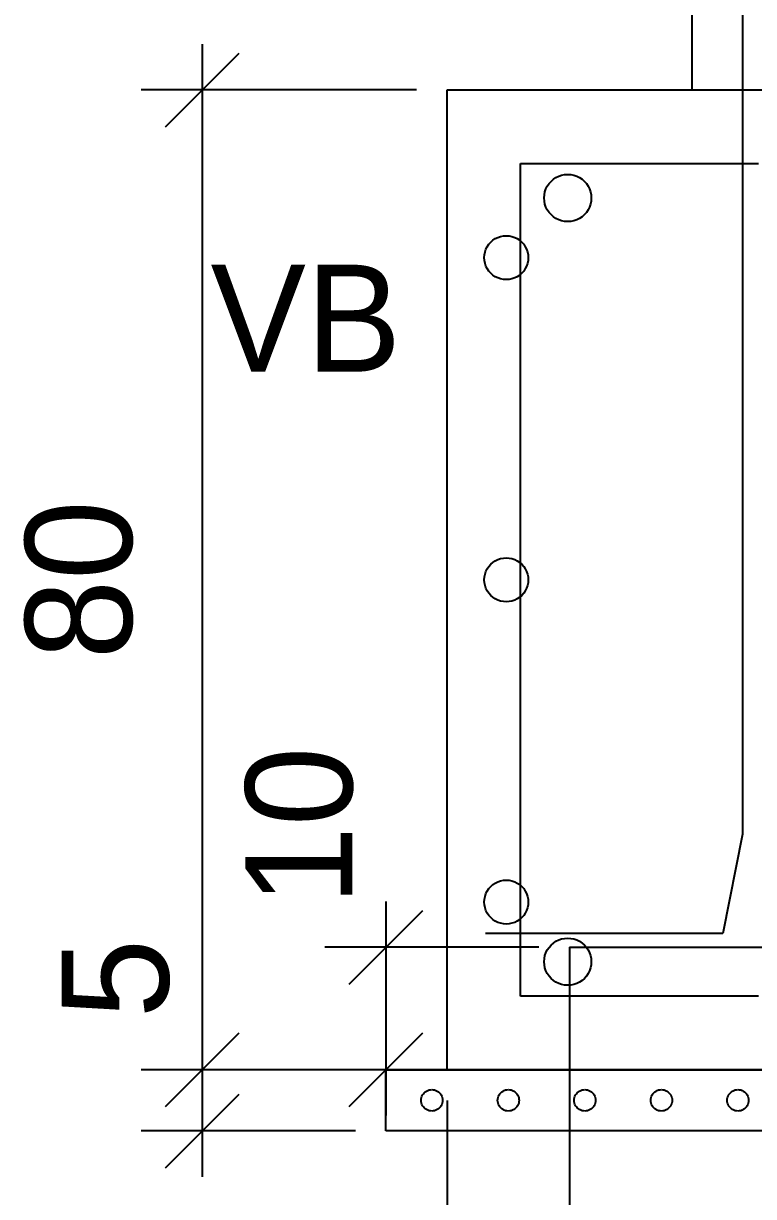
# Model space of a CAD drawing. Header units: millimetres. Extents: x 0 to 3648, y 0 to 594.
# Drawn here: x 332.8 to 356.65, y 259.51 to 297.83 of the extents above; entities that cross this region are included whole.
import ezdxf
from ezdxf.enums import TextEntityAlignment as Align

# ---------------------------------------------------------------- set-up
doc = ezdxf.new("R2010")
doc.units = ezdxf.units.MM
for name, color, linetype in [('ARMADURAS', 1, 'CONTINUOUS'), ('COTAS', 4, 'CONTINUOUS'), ('EIXOS', 6, 'CONTINUOUS'), ('ESTRIBOS', 30, 'CONTINUOUS'), ('FORMAS', 7, 'CONTINUOUS'), ('TEXTOS', 2, 'CONTINUOUS')]:
    doc.layers.add(name, color=color, linetype=linetype)

msp = doc.modelspace()

# ---------------------------------------------------------------- linework, layer by layer
at = {"layer": 'ARMADURAS'}
for p, q in [((354.64139, 295.65571), (354.64139, 299.5291)), ((356.29141, 298.50033), (356.29141, 294.62099)), ((356.29141, 294.62099), (356.29141, 290.74166)), ((356.29141, 290.74166), (356.29141, 286.86233)), ((356.29141, 286.86233), (356.29141, 282.983)), ((356.29141, 282.983), (356.29141, 279.10367)), ((356.29141, 279.10367), (356.29141, 275.22433)), ((356.29141, 275.22433), (356.29141, 271.345)), ((356.29141, 271.345), (355.65007, 268.10698)), ((351.77074, 268.10698), (347.89141, 268.10698)), ((355.65007, 268.10698), (351.77074, 268.10698))]:
    msp.add_line(p, q, dxfattribs=at)
at = {"layer": 'COTAS'}
for p, q in [((338.64139, 297.15567), (338.64139, 262.15567)), ((337.44141, 294.4557), (339.8414, 296.85569)), ((345.6414, 295.65571), (336.64141, 295.65571)), ((344.64139, 269.15569), (344.64139, 262.15567)), ((343.44138, 266.45568), (345.84141, 268.85571)), ((349.64139, 267.65569), (342.64138, 267.65569)), ((338.64139, 265.15569), (338.64139, 260.15569)), ((337.44141, 262.45572), (339.8414, 264.85568)), ((337.44141, 262.45572), (339.8414, 264.85568)), ((343.44138, 262.45572), (345.84141, 264.85568)), ((345.6414, 263.6557), (336.64141, 263.6557)), ((343.64139, 263.6557), (336.64141, 263.6557)), ((349.64139, 263.6557), (342.64138, 263.6557)), ((337.44141, 260.4557), (339.8414, 262.8557)), ((346.64141, 262.65569), (346.64141, 233.6557)), ((343.64139, 261.65569), (336.64141, 261.65569))]:
    msp.add_line(p, q, dxfattribs=at)
at = {"layer": 'EIXOS'}
for q in [(350.6414, 261.65569), (374.64139, 267.65569)]:
    msp.add_line((350.6414, 267.65569), q, dxfattribs=at)
at = {"layer": 'ESTRIBOS'}
for p, q in [((349.0414, 293.25568), (352.92712, 293.25568)), ((349.0414, 289.36997), (349.0414, 293.25568)), ((352.92712, 293.25568), (356.81284, 293.25568)), ((350.03593, 292.67144), (350.11158, 292.73776)), ((350.11158, 292.73776), (350.19525, 292.79366)), ((350.19525, 292.79366), (350.28549, 292.83817)), ((350.28549, 292.83817), (350.38077, 292.87051)), ((350.38077, 292.87051), (350.47945, 292.89016)), ((350.47945, 292.89016), (350.57987, 292.89673)), ((350.57987, 292.89673), (350.68028, 292.89016)), ((350.68028, 292.89016), (350.77893, 292.87051)), ((350.77893, 292.87051), (350.87424, 292.83817)), ((350.87424, 292.83817), (350.96448, 292.79366)), ((350.96448, 292.79366), (351.04815, 292.73776)), ((351.04815, 292.73776), (351.1238, 292.67144)), ((349.83683, 292.32657), (349.86917, 292.42185)), ((349.86917, 292.42185), (349.91367, 292.51212)), ((349.91367, 292.51212), (349.96958, 292.59575)), ((349.96958, 292.59575), (350.03593, 292.67144)), ((351.1238, 292.67144), (351.19012, 292.59575)), ((351.19012, 292.59575), (351.24602, 292.51212)), ((351.24602, 292.51212), (351.29053, 292.42185)), ((351.29053, 292.42185), (351.32287, 292.32657)), ((349.81063, 292.1275), (349.81721, 292.22791)), ((349.81721, 292.02709), (349.81063, 292.1275)), ((349.81721, 292.22791), (349.83683, 292.32657)), ((349.83683, 291.9284), (349.81721, 292.02709)), ((351.32287, 292.32657), (351.34249, 292.22791)), ((351.34249, 292.02709), (351.32287, 291.9284)), ((351.34249, 292.22791), (351.3491, 292.1275)), ((351.3491, 292.1275), (351.34249, 292.02709)), ((349.86917, 291.83313), (349.83683, 291.9284)), ((349.91367, 291.74289), (349.86917, 291.83313)), ((349.96958, 291.65919), (349.91367, 291.74289)), ((350.03593, 291.58357), (349.96958, 291.65919)), ((350.11158, 291.51722), (350.03593, 291.58357)), ((351.1238, 291.58357), (351.04815, 291.51722)), ((351.19012, 291.65919), (351.1238, 291.58357)), ((351.24602, 291.74289), (351.19012, 291.65919)), ((351.29053, 291.83313), (351.24602, 291.74289)), ((351.32287, 291.9284), (351.29053, 291.83313)), ((350.19525, 291.46131), (350.11158, 291.51722)), ((350.28549, 291.4168), (350.19525, 291.46131)), ((350.38077, 291.38447), (350.28549, 291.4168)), ((350.47945, 291.36485), (350.38077, 291.38447)), ((350.57987, 291.35827), (350.47945, 291.36485)), ((350.68028, 291.36485), (350.57987, 291.35827)), ((350.77893, 291.38447), (350.68028, 291.36485)), ((350.87424, 291.4168), (350.77893, 291.38447)), ((350.96448, 291.46131), (350.87424, 291.4168)), ((351.04815, 291.51722), (350.96448, 291.46131)), ((349.0414, 285.48428), (349.0414, 289.36997)), ((349.0414, 281.59856), (349.0414, 285.48428)), ((349.0414, 277.71285), (349.0414, 281.59856)), ((349.0414, 273.82713), (349.0414, 277.71285)), ((349.0414, 269.94141), (349.0414, 273.82713)), ((349.0414, 266.0557), (349.0414, 269.94141)), ((350.11158, 267.7942), (350.19525, 267.8501)), ((350.19525, 267.8501), (350.28549, 267.89458)), ((350.28549, 267.89458), (350.38077, 267.92691)), ((350.38077, 267.92691), (350.47945, 267.94656)), ((350.47945, 267.94656), (350.57987, 267.95314)), ((350.57987, 267.95314), (350.68028, 267.94656)), ((350.68028, 267.94656), (350.77893, 267.92691)), ((350.77893, 267.92691), (350.87424, 267.89458)), ((350.87424, 267.89458), (350.96448, 267.8501)), ((350.96448, 267.8501), (351.04815, 267.7942)), ((349.83683, 267.38298), (349.86917, 267.47825)), ((349.86917, 267.47825), (349.91367, 267.56852)), ((349.91367, 267.56852), (349.96958, 267.65219)), ((349.96958, 267.65219), (350.03593, 267.72784)), ((350.03593, 267.72784), (350.11158, 267.7942)), ((351.04815, 267.7942), (351.1238, 267.72784)), ((351.1238, 267.72784), (351.19012, 267.65219)), ((351.19012, 267.65219), (351.24602, 267.56852)), ((351.24602, 267.56852), (351.29053, 267.47825)), ((351.29053, 267.47825), (351.32287, 267.38298)), ((349.81063, 267.18391), (349.81721, 267.28432)), ((349.81721, 267.0835), (349.81063, 267.18391)), ((349.81721, 267.28432), (349.83683, 267.38298)), ((349.83683, 266.98481), (349.81721, 267.0835)), ((351.32287, 267.38298), (351.34249, 267.28432)), ((351.34249, 267.0835), (351.32287, 266.98481)), ((351.34249, 267.28432), (351.3491, 267.18391)), ((351.3491, 267.18391), (351.34249, 267.0835)), ((349.86917, 266.88953), (349.83683, 266.98481)), ((349.91367, 266.79929), (349.86917, 266.88953)), ((349.96958, 266.71563), (349.91367, 266.79929)), ((350.03593, 266.63997), (349.96958, 266.71563)), ((351.19012, 266.71563), (351.1238, 266.63997)), ((351.24602, 266.79929), (351.19012, 266.71563)), ((351.29053, 266.88953), (351.24602, 266.79929)), ((351.32287, 266.98481), (351.29053, 266.88953)), ((350.11158, 266.57362), (350.03593, 266.63997)), ((350.19525, 266.51772), (350.11158, 266.57362)), ((350.28549, 266.47321), (350.19525, 266.51772)), ((350.38077, 266.44087), (350.28549, 266.47321)), ((350.47945, 266.42125), (350.38077, 266.44087)), ((350.57987, 266.41468), (350.47945, 266.42125)), ((350.68028, 266.42125), (350.57987, 266.41468)), ((350.77893, 266.44087), (350.68028, 266.42125)), ((350.87424, 266.47321), (350.77893, 266.44087)), ((350.96448, 266.51772), (350.87424, 266.47321)), ((351.04815, 266.57362), (350.96448, 266.51772)), ((351.1238, 266.63997), (351.04815, 266.57362)), ((352.92712, 266.0557), (349.0414, 266.0557)), ((356.81281, 266.0557), (352.92712, 266.0557))]:
    msp.add_line(p, q, dxfattribs=at)
at = {"layer": 'FORMAS'}
for p, q in [((348.21474, 290.80054), (348.29897, 290.84207)), ((348.29897, 290.84207), (348.38789, 290.87225)), ((348.38789, 290.87225), (348.48001, 290.89059)), ((348.48001, 290.89059), (348.57372, 290.89672)), ((348.57372, 290.89672), (348.6674, 290.89059)), ((348.6674, 290.89059), (348.75952, 290.87225)), ((348.75952, 290.87225), (348.84844, 290.84207)), ((348.84844, 290.84207), (348.93267, 290.80054)), ((347.8802, 290.36459), (347.91041, 290.45351)), ((347.91041, 290.45351), (347.95194, 290.53774)), ((347.95194, 290.53774), (348.00412, 290.61584)), ((348.00412, 290.61584), (348.06603, 290.68645)), ((348.06603, 290.68645), (348.13664, 290.74836)), ((348.13664, 290.74836), (348.21474, 290.80054)), ((348.93267, 290.80054), (349.01076, 290.74836)), ((349.01076, 290.74836), (349.08137, 290.68645)), ((349.08137, 290.68645), (349.14329, 290.61584)), ((349.14329, 290.61584), (349.19546, 290.53774)), ((349.19546, 290.53774), (349.237, 290.45351)), ((349.237, 290.45351), (349.2672, 290.36459)), ((347.85576, 290.17876), (347.86189, 290.27247)), ((347.86189, 290.08505), (347.85576, 290.17876)), ((347.86189, 290.27247), (347.8802, 290.36459)), ((347.8802, 289.99296), (347.86189, 290.08505)), ((349.2672, 290.36459), (349.28551, 290.27247)), ((349.28551, 290.08505), (349.2672, 289.99296)), ((349.28551, 290.27247), (349.29165, 290.17876)), ((349.29165, 290.17876), (349.28551, 290.08505)), ((347.91041, 289.90401), (347.8802, 289.99296)), ((347.95194, 289.81981), (347.91041, 289.90401)), ((348.00412, 289.74172), (347.95194, 289.81981)), ((348.06603, 289.67111), (348.00412, 289.74172)), ((348.13664, 289.60919), (348.06603, 289.67111)), ((349.08137, 289.67111), (349.01076, 289.60919)), ((349.14329, 289.74172), (349.08137, 289.67111)), ((349.19546, 289.81981), (349.14329, 289.74172)), ((349.237, 289.90401), (349.19546, 289.81981)), ((349.2672, 289.99296), (349.237, 289.90401)), ((348.21474, 289.55702), (348.13664, 289.60919)), ((348.29897, 289.51548), (348.21474, 289.55702)), ((348.38789, 289.48528), (348.29897, 289.51548)), ((348.48001, 289.46697), (348.38789, 289.48528)), ((348.57372, 289.46083), (348.48001, 289.46697)), ((348.6674, 289.46697), (348.57372, 289.46083)), ((348.75952, 289.48528), (348.6674, 289.46697)), ((348.84844, 289.51548), (348.75952, 289.48528)), ((348.93267, 289.55702), (348.84844, 289.51548)), ((349.01076, 289.60919), (348.93267, 289.55702)), ((347.95194, 280.01469), (348.00412, 280.09275)), ((348.00412, 280.09275), (348.06603, 280.16336)), ((348.06603, 280.16336), (348.13664, 280.22527)), ((348.13664, 280.22527), (348.21474, 280.27748)), ((348.21474, 280.27748), (348.29897, 280.31899)), ((348.29897, 280.31899), (348.38789, 280.34916)), ((348.38789, 280.34916), (348.48001, 280.3675)), ((348.48001, 280.3675), (348.57372, 280.37364)), ((348.57372, 280.37364), (348.6674, 280.3675)), ((348.6674, 280.3675), (348.75952, 280.34916)), ((348.75952, 280.34916), (348.84844, 280.31899)), ((348.84844, 280.31899), (348.93267, 280.27748)), ((348.93267, 280.27748), (349.01076, 280.22527)), ((349.01076, 280.22527), (349.08137, 280.16336)), ((349.08137, 280.16336), (349.14329, 280.09275)), ((349.14329, 280.09275), (349.19546, 280.01469)), ((347.85576, 279.65567), (347.86189, 279.74939)), ((347.86189, 279.74939), (347.8802, 279.84153)), ((347.8802, 279.84153), (347.91041, 279.93043)), ((347.91041, 279.93043), (347.95194, 280.01469)), ((349.19546, 280.01469), (349.237, 279.93043)), ((349.237, 279.93043), (349.2672, 279.84153)), ((349.2672, 279.84153), (349.28551, 279.74939)), ((349.28551, 279.74939), (349.29165, 279.65567)), ((347.86189, 279.56199), (347.85576, 279.65567)), ((347.8802, 279.46988), (347.86189, 279.56199)), ((347.91041, 279.38095), (347.8802, 279.46988)), ((347.95194, 279.29672), (347.91041, 279.38095)), ((349.237, 279.38095), (349.19546, 279.29672)), ((349.2672, 279.46988), (349.237, 279.38095)), ((349.28551, 279.56199), (349.2672, 279.46988)), ((349.29165, 279.65567), (349.28551, 279.56199)), ((348.00412, 279.21863), (347.95194, 279.29672)), ((348.06603, 279.14805), (348.00412, 279.21863)), ((348.13664, 279.08611), (348.06603, 279.14805)), ((348.21474, 279.03393), (348.13664, 279.08611)), ((348.29897, 278.99239), (348.21474, 279.03393)), ((348.38789, 278.96219), (348.29897, 278.99239)), ((348.48001, 278.94391), (348.38789, 278.96219)), ((348.57372, 278.93774), (348.48001, 278.94391)), ((348.6674, 278.94391), (348.57372, 278.93774)), ((348.75952, 278.96219), (348.6674, 278.94391)), ((348.84844, 278.99239), (348.75952, 278.96219)), ((348.93267, 279.03393), (348.84844, 278.99239)), ((349.01076, 279.08611), (348.93267, 279.03393)), ((349.08137, 279.14805), (349.01076, 279.08611)), ((349.14329, 279.21863), (349.08137, 279.14805)), ((349.19546, 279.29672), (349.14329, 279.21863)), ((348.13664, 269.70219), (348.21474, 269.75439)), ((348.21474, 269.75439), (348.29897, 269.7959)), ((348.29897, 269.7959), (348.38789, 269.8261)), ((348.38789, 269.8261), (348.48001, 269.84441)), ((348.48001, 269.84441), (348.57372, 269.85055)), ((348.57372, 269.85055), (348.6674, 269.84441)), ((348.6674, 269.84441), (348.75952, 269.8261)), ((348.75952, 269.8261), (348.84844, 269.7959)), ((348.84844, 269.7959), (348.93267, 269.75439)), ((348.93267, 269.75439), (349.01076, 269.70219)), ((347.8802, 269.31845), (347.91041, 269.40737)), ((347.91041, 269.40737), (347.95194, 269.4916)), ((347.95194, 269.4916), (348.00412, 269.56966)), ((348.00412, 269.56966), (348.06603, 269.64027)), ((348.06603, 269.64027), (348.13664, 269.70219)), ((349.01076, 269.70219), (349.08137, 269.64027)), ((349.08137, 269.64027), (349.14329, 269.56966)), ((349.14329, 269.56966), (349.19546, 269.4916)), ((349.19546, 269.4916), (349.237, 269.40737)), ((349.237, 269.40737), (349.2672, 269.31845)), ((347.85576, 269.13262), (347.86189, 269.22633)), ((347.86189, 269.03891), (347.85576, 269.13262)), ((347.86189, 269.22633), (347.8802, 269.31845)), ((347.8802, 268.94679), (347.86189, 269.03891)), ((349.2672, 269.31845), (349.28551, 269.22633)), ((349.28551, 269.03891), (349.2672, 268.94679)), ((349.28551, 269.22633), (349.29165, 269.13262)), ((349.29165, 269.13262), (349.28551, 269.03891)), ((347.91041, 268.85787), (347.8802, 268.94679)), ((347.95194, 268.77364), (347.91041, 268.85787)), ((348.00412, 268.69558), (347.95194, 268.77364)), ((348.06603, 268.62496), (348.00412, 268.69558)), ((348.13664, 268.56305), (348.06603, 268.62496)), ((349.08137, 268.62496), (349.01076, 268.56305)), ((349.14329, 268.69558), (349.08137, 268.62496)), ((349.19546, 268.77364), (349.14329, 268.69558)), ((349.237, 268.85787), (349.19546, 268.77364)), ((349.2672, 268.94679), (349.237, 268.85787)), ((348.21474, 268.51084), (348.13664, 268.56305)), ((348.29897, 268.46934), (348.21474, 268.51084)), ((348.38789, 268.43913), (348.29897, 268.46934)), ((348.48001, 268.42082), (348.38789, 268.43913)), ((348.57372, 268.41469), (348.48001, 268.42082)), ((348.6674, 268.42082), (348.57372, 268.41469)), ((348.75952, 268.43913), (348.6674, 268.42082)), ((348.84844, 268.46934), (348.75952, 268.43913)), ((348.93267, 268.51084), (348.84844, 268.46934)), ((349.01076, 268.56305), (348.93267, 268.51084)), ((344.64139, 263.6557), (380.6414, 263.6557)), ((344.64139, 261.65569), (344.64139, 263.6557)), ((345.83828, 262.83069), (345.86373, 262.86875)), ((345.86373, 262.86875), (345.8939, 262.90318)), ((345.8939, 262.90318), (345.92833, 262.93336)), ((345.92833, 262.93336), (345.96639, 262.9588)), ((345.96639, 262.9588), (346.00746, 262.97905)), ((346.00746, 262.97905), (346.05081, 262.99377)), ((346.05081, 262.99377), (346.09572, 263.00272)), ((346.09572, 263.00272), (346.14139, 263.00569)), ((346.14139, 263.00569), (346.18709, 263.00272)), ((346.18709, 263.00272), (346.23197, 262.99377)), ((346.23197, 262.99377), (346.27532, 262.97905)), ((346.27532, 262.97905), (346.31639, 262.9588)), ((346.31639, 262.9588), (346.35445, 262.93336)), ((346.35445, 262.93336), (346.38888, 262.90318)), ((346.38888, 262.90318), (346.41908, 262.86875)), ((346.41908, 262.86875), (346.4445, 262.83069)), ((348.33828, 262.83069), (348.36373, 262.86875)), ((348.36373, 262.86875), (348.3939, 262.90318)), ((348.3939, 262.90318), (348.42833, 262.93336)), ((348.42833, 262.93336), (348.46639, 262.9588)), ((348.46639, 262.9588), (348.50746, 262.97905)), ((348.50746, 262.97905), (348.55081, 262.99377)), ((348.55081, 262.99377), (348.59572, 263.00272)), ((348.59572, 263.00272), (348.64139, 263.00569)), ((348.64139, 263.00569), (348.68709, 263.00272)), ((348.68709, 263.00272), (348.73197, 262.99377)), ((348.73197, 262.99377), (348.77532, 262.97905)), ((348.77532, 262.97905), (348.81639, 262.9588)), ((348.81639, 262.9588), (348.85445, 262.93336)), ((348.85445, 262.93336), (348.88888, 262.90318)), ((348.88888, 262.90318), (348.91908, 262.86875)), ((348.91908, 262.86875), (348.9445, 262.83069)), ((350.83828, 262.83069), (350.86373, 262.86875)), ((350.86373, 262.86875), (350.8939, 262.90318)), ((350.8939, 262.90318), (350.92833, 262.93336)), ((350.92833, 262.93336), (350.96639, 262.9588)), ((350.96639, 262.9588), (351.00746, 262.97905)), ((351.00746, 262.97905), (351.05081, 262.99377)), ((351.05081, 262.99377), (351.09572, 263.00272)), ((351.09572, 263.00272), (351.14139, 263.00569)), ((351.14139, 263.00569), (351.18709, 263.00272)), ((351.18709, 263.00272), (351.23197, 262.99377)), ((351.23197, 262.99377), (351.27532, 262.97905)), ((351.27532, 262.97905), (351.31639, 262.9588)), ((351.31639, 262.9588), (351.35445, 262.93336)), ((351.35445, 262.93336), (351.38888, 262.90318)), ((351.38888, 262.90318), (351.41908, 262.86875)), ((351.41908, 262.86875), (351.4445, 262.83069)), ((353.33828, 262.83069), (353.36373, 262.86875)), ((353.36373, 262.86875), (353.3939, 262.90318)), ((353.3939, 262.90318), (353.42833, 262.93336)), ((353.42833, 262.93336), (353.46639, 262.9588)), ((353.46639, 262.9588), (353.50746, 262.97905)), ((353.50746, 262.97905), (353.55081, 262.99377)), ((353.55081, 262.99377), (353.59572, 263.00272)), ((353.59572, 263.00272), (353.64139, 263.00569)), ((353.64139, 263.00569), (353.68709, 263.00272)), ((353.68709, 263.00272), (353.73197, 262.99377)), ((353.73197, 262.99377), (353.77532, 262.97905)), ((353.77532, 262.97905), (353.81639, 262.9588)), ((353.81639, 262.9588), (353.85445, 262.93336)), ((353.85445, 262.93336), (353.88888, 262.90318)), ((353.88888, 262.90318), (353.91908, 262.86875)), ((353.91908, 262.86875), (353.9445, 262.83069)), ((355.83828, 262.83069), (355.86373, 262.86875)), ((355.86373, 262.86875), (355.8939, 262.90318)), ((355.8939, 262.90318), (355.92833, 262.93336)), ((355.92833, 262.93336), (355.96639, 262.9588)), ((355.96639, 262.9588), (356.00746, 262.97905)), ((356.00746, 262.97905), (356.05081, 262.99377)), ((356.05081, 262.99377), (356.09572, 263.00272)), ((356.09572, 263.00272), (356.14139, 263.00569)), ((356.14139, 263.00569), (356.18709, 263.00272)), ((356.18709, 263.00272), (356.23197, 262.99377)), ((356.23197, 262.99377), (356.27532, 262.97905)), ((356.27532, 262.97905), (356.31639, 262.9588)), ((356.31639, 262.9588), (356.35445, 262.93336)), ((356.35445, 262.93336), (356.38888, 262.90318)), ((356.38888, 262.90318), (356.41908, 262.86875)), ((356.41908, 262.86875), (356.4445, 262.83069)), ((345.79139, 262.65569), (345.7944, 262.70136)), ((345.7944, 262.61003), (345.79139, 262.65569)), ((345.7944, 262.70136), (345.80332, 262.74631)), ((345.80332, 262.56511), (345.7944, 262.61003)), ((345.80332, 262.74631), (345.81803, 262.78963)), ((345.81803, 262.52176), (345.80332, 262.56511)), ((345.81803, 262.78963), (345.83828, 262.83069)), ((345.83828, 262.48069), (345.81803, 262.52176)), ((345.86373, 262.44263), (345.83828, 262.48069)), ((346.4445, 262.48069), (346.41908, 262.44263)), ((346.4445, 262.83069), (346.46475, 262.78963)), ((346.46475, 262.52176), (346.4445, 262.48069)), ((346.46475, 262.78963), (346.47946, 262.74631)), ((346.47946, 262.56511), (346.46475, 262.52176)), ((346.47946, 262.74631), (346.48841, 262.70136)), ((346.48841, 262.61003), (346.47946, 262.56511)), ((346.48841, 262.70136), (346.49139, 262.65569)), ((346.49139, 262.65569), (346.48841, 262.61003)), ((348.29139, 262.65569), (348.2944, 262.70136)), ((348.2944, 262.61003), (348.29139, 262.65569)), ((348.2944, 262.70136), (348.30332, 262.74631)), ((348.30332, 262.56511), (348.2944, 262.61003)), ((348.30332, 262.74631), (348.31803, 262.78963)), ((348.31803, 262.52176), (348.30332, 262.56511)), ((348.31803, 262.78963), (348.33828, 262.83069)), ((348.33828, 262.48069), (348.31803, 262.52176)), ((348.36373, 262.44263), (348.33828, 262.48069)), ((348.9445, 262.48069), (348.91908, 262.44263)), ((348.9445, 262.83069), (348.96475, 262.78963)), ((348.96475, 262.52176), (348.9445, 262.48069)), ((348.96475, 262.78963), (348.97946, 262.74631)), ((348.97946, 262.56511), (348.96475, 262.52176)), ((348.97946, 262.74631), (348.98841, 262.70136)), ((348.98841, 262.61003), (348.97946, 262.56511)), ((348.98841, 262.70136), (348.99139, 262.65569)), ((348.99139, 262.65569), (348.98841, 262.61003)), ((350.79139, 262.65569), (350.7944, 262.70136)), ((350.7944, 262.61003), (350.79139, 262.65569)), ((350.7944, 262.70136), (350.80332, 262.74631)), ((350.80332, 262.56511), (350.7944, 262.61003)), ((350.80332, 262.74631), (350.81803, 262.78963)), ((350.81803, 262.52176), (350.80332, 262.56511)), ((350.81803, 262.78963), (350.83828, 262.83069)), ((350.83828, 262.48069), (350.81803, 262.52176)), ((350.86373, 262.44263), (350.83828, 262.48069)), ((351.4445, 262.48069), (351.41908, 262.44263)), ((351.4445, 262.83069), (351.46475, 262.78963)), ((351.46475, 262.52176), (351.4445, 262.48069)), ((351.46475, 262.78963), (351.47946, 262.74631)), ((351.47946, 262.56511), (351.46475, 262.52176)), ((351.47946, 262.74631), (351.48841, 262.70136)), ((351.48841, 262.61003), (351.47946, 262.56511)), ((351.48841, 262.70136), (351.49139, 262.65569)), ((351.49139, 262.65569), (351.48841, 262.61003)), ((353.29139, 262.65569), (353.2944, 262.70136)), ((353.2944, 262.61003), (353.29139, 262.65569)), ((353.2944, 262.70136), (353.30332, 262.74631)), ((353.30332, 262.56511), (353.2944, 262.61003)), ((353.30332, 262.74631), (353.31803, 262.78963)), ((353.31803, 262.52176), (353.30332, 262.56511)), ((353.31803, 262.78963), (353.33828, 262.83069)), ((353.33828, 262.48069), (353.31803, 262.52176)), ((353.36373, 262.44263), (353.33828, 262.48069)), ((353.9445, 262.48069), (353.91908, 262.44263)), ((353.9445, 262.83069), (353.96475, 262.78963)), ((353.96475, 262.52176), (353.9445, 262.48069)), ((353.96475, 262.78963), (353.97946, 262.74631)), ((353.97946, 262.56511), (353.96475, 262.52176)), ((353.97946, 262.74631), (353.98841, 262.70136)), ((353.98841, 262.61003), (353.97946, 262.56511)), ((353.98841, 262.70136), (353.99139, 262.65569)), ((353.99139, 262.65569), (353.98841, 262.61003)), ((355.79139, 262.65569), (355.7944, 262.70136)), ((355.7944, 262.61003), (355.79139, 262.65569)), ((355.7944, 262.70136), (355.80332, 262.74631)), ((355.80332, 262.56511), (355.7944, 262.61003)), ((355.80332, 262.74631), (355.81803, 262.78963)), ((355.81803, 262.52176), (355.80332, 262.56511)), ((355.81803, 262.78963), (355.83828, 262.83069)), ((355.83828, 262.48069), (355.81803, 262.52176)), ((355.86373, 262.44263), (355.83828, 262.48069)), ((356.4445, 262.48069), (356.41908, 262.44263)), ((356.4445, 262.83069), (356.46475, 262.78963)), ((356.46475, 262.52176), (356.4445, 262.48069)), ((356.46475, 262.78963), (356.47946, 262.74631)), ((356.47946, 262.56511), (356.46475, 262.52176)), ((356.47946, 262.74631), (356.48841, 262.70136)), ((356.48841, 262.61003), (356.47946, 262.56511)), ((356.48841, 262.70136), (356.49139, 262.65569)), ((356.49139, 262.65569), (356.48841, 262.61003)), ((345.8939, 262.4082), (345.86373, 262.44263)), ((345.92833, 262.37803), (345.8939, 262.4082)), ((345.96639, 262.35258), (345.92833, 262.37803)), ((346.00746, 262.33233), (345.96639, 262.35258)), ((346.05081, 262.31762), (346.00746, 262.33233)), ((346.09572, 262.30867), (346.05081, 262.31762)), ((346.14139, 262.3057), (346.09572, 262.30867)), ((346.18709, 262.30867), (346.14139, 262.3057)), ((346.23197, 262.31762), (346.18709, 262.30867)), ((346.27532, 262.33233), (346.23197, 262.31762)), ((346.31639, 262.35258), (346.27532, 262.33233)), ((346.35445, 262.37803), (346.31639, 262.35258)), ((346.38888, 262.4082), (346.35445, 262.37803)), ((346.41908, 262.44263), (346.38888, 262.4082)), ((348.3939, 262.4082), (348.36373, 262.44263)), ((348.42833, 262.37803), (348.3939, 262.4082)), ((348.46639, 262.35258), (348.42833, 262.37803)), ((348.50746, 262.33233), (348.46639, 262.35258)), ((348.55081, 262.31762), (348.50746, 262.33233)), ((348.59572, 262.30867), (348.55081, 262.31762)), ((348.64139, 262.3057), (348.59572, 262.30867)), ((348.68709, 262.30867), (348.64139, 262.3057)), ((348.73197, 262.31762), (348.68709, 262.30867)), ((348.77532, 262.33233), (348.73197, 262.31762)), ((348.81639, 262.35258), (348.77532, 262.33233)), ((348.85445, 262.37803), (348.81639, 262.35258)), ((348.88888, 262.4082), (348.85445, 262.37803)), ((348.91908, 262.44263), (348.88888, 262.4082)), ((350.8939, 262.4082), (350.86373, 262.44263)), ((350.92833, 262.37803), (350.8939, 262.4082)), ((350.96639, 262.35258), (350.92833, 262.37803)), ((351.00746, 262.33233), (350.96639, 262.35258)), ((351.05081, 262.31762), (351.00746, 262.33233)), ((351.09572, 262.30867), (351.05081, 262.31762)), ((351.14139, 262.3057), (351.09572, 262.30867)), ((351.18709, 262.30867), (351.14139, 262.3057)), ((351.23197, 262.31762), (351.18709, 262.30867)), ((351.27532, 262.33233), (351.23197, 262.31762)), ((351.31639, 262.35258), (351.27532, 262.33233)), ((351.35445, 262.37803), (351.31639, 262.35258)), ((351.38888, 262.4082), (351.35445, 262.37803)), ((351.41908, 262.44263), (351.38888, 262.4082)), ((353.3939, 262.4082), (353.36373, 262.44263)), ((353.42833, 262.37803), (353.3939, 262.4082)), ((353.46639, 262.35258), (353.42833, 262.37803)), ((353.50746, 262.33233), (353.46639, 262.35258)), ((353.55081, 262.31762), (353.50746, 262.33233)), ((353.59572, 262.30867), (353.55081, 262.31762)), ((353.64139, 262.3057), (353.59572, 262.30867)), ((353.68709, 262.30867), (353.64139, 262.3057)), ((353.73197, 262.31762), (353.68709, 262.30867)), ((353.77532, 262.33233), (353.73197, 262.31762)), ((353.81639, 262.35258), (353.77532, 262.33233)), ((353.85445, 262.37803), (353.81639, 262.35258)), ((353.88888, 262.4082), (353.85445, 262.37803)), ((353.91908, 262.44263), (353.88888, 262.4082)), ((355.8939, 262.4082), (355.86373, 262.44263)), ((355.92833, 262.37803), (355.8939, 262.4082)), ((355.96639, 262.35258), (355.92833, 262.37803)), ((356.00746, 262.33233), (355.96639, 262.35258)), ((356.05081, 262.31762), (356.00746, 262.33233)), ((356.09572, 262.30867), (356.05081, 262.31762)), ((356.14139, 262.3057), (356.09572, 262.30867)), ((356.18709, 262.30867), (356.14139, 262.3057)), ((356.23197, 262.31762), (356.18709, 262.30867)), ((356.27532, 262.33233), (356.23197, 262.31762)), ((356.31639, 262.35258), (356.27532, 262.33233)), ((356.35445, 262.37803), (356.31639, 262.35258)), ((356.38888, 262.4082), (356.35445, 262.37803)), ((356.41908, 262.44263), (356.38888, 262.4082)), ((380.6414, 261.65569), (344.64139, 261.65569)), ((350.6414, 261.65569), (350.6414, 243.6557))]:
    msp.add_line(p, q, dxfattribs=at)
at = {"layer": 'TEXTOS'}
for p, q in [((346.64141, 295.65571), (378.64139, 295.65571)), ((346.64141, 263.6557), (346.64141, 295.65571)), ((378.64139, 263.6557), (346.64141, 263.6557))]:
    msp.add_line(p, q, dxfattribs=at)

# ---------------------------------------------------------------- texts
at = {"layer": 'COTAS'}
for s, p in [('80', (336.3414, 279.65567)), ('10', (343.54138, 271.61099)), ('5', (337.54141, 266.63334))]:
    msp.add_text(s, height=3.49162, rotation=90, dxfattribs=at).set_placement(p, align=Align.CENTER)
at = {"layer": 'TEXTOS'}
msp.add_text('VB', height=3.49231, dxfattribs=at).set_placement((345.14138, 286.45568), align=Align.RIGHT)

doc.saveas('drawing.dxf')
